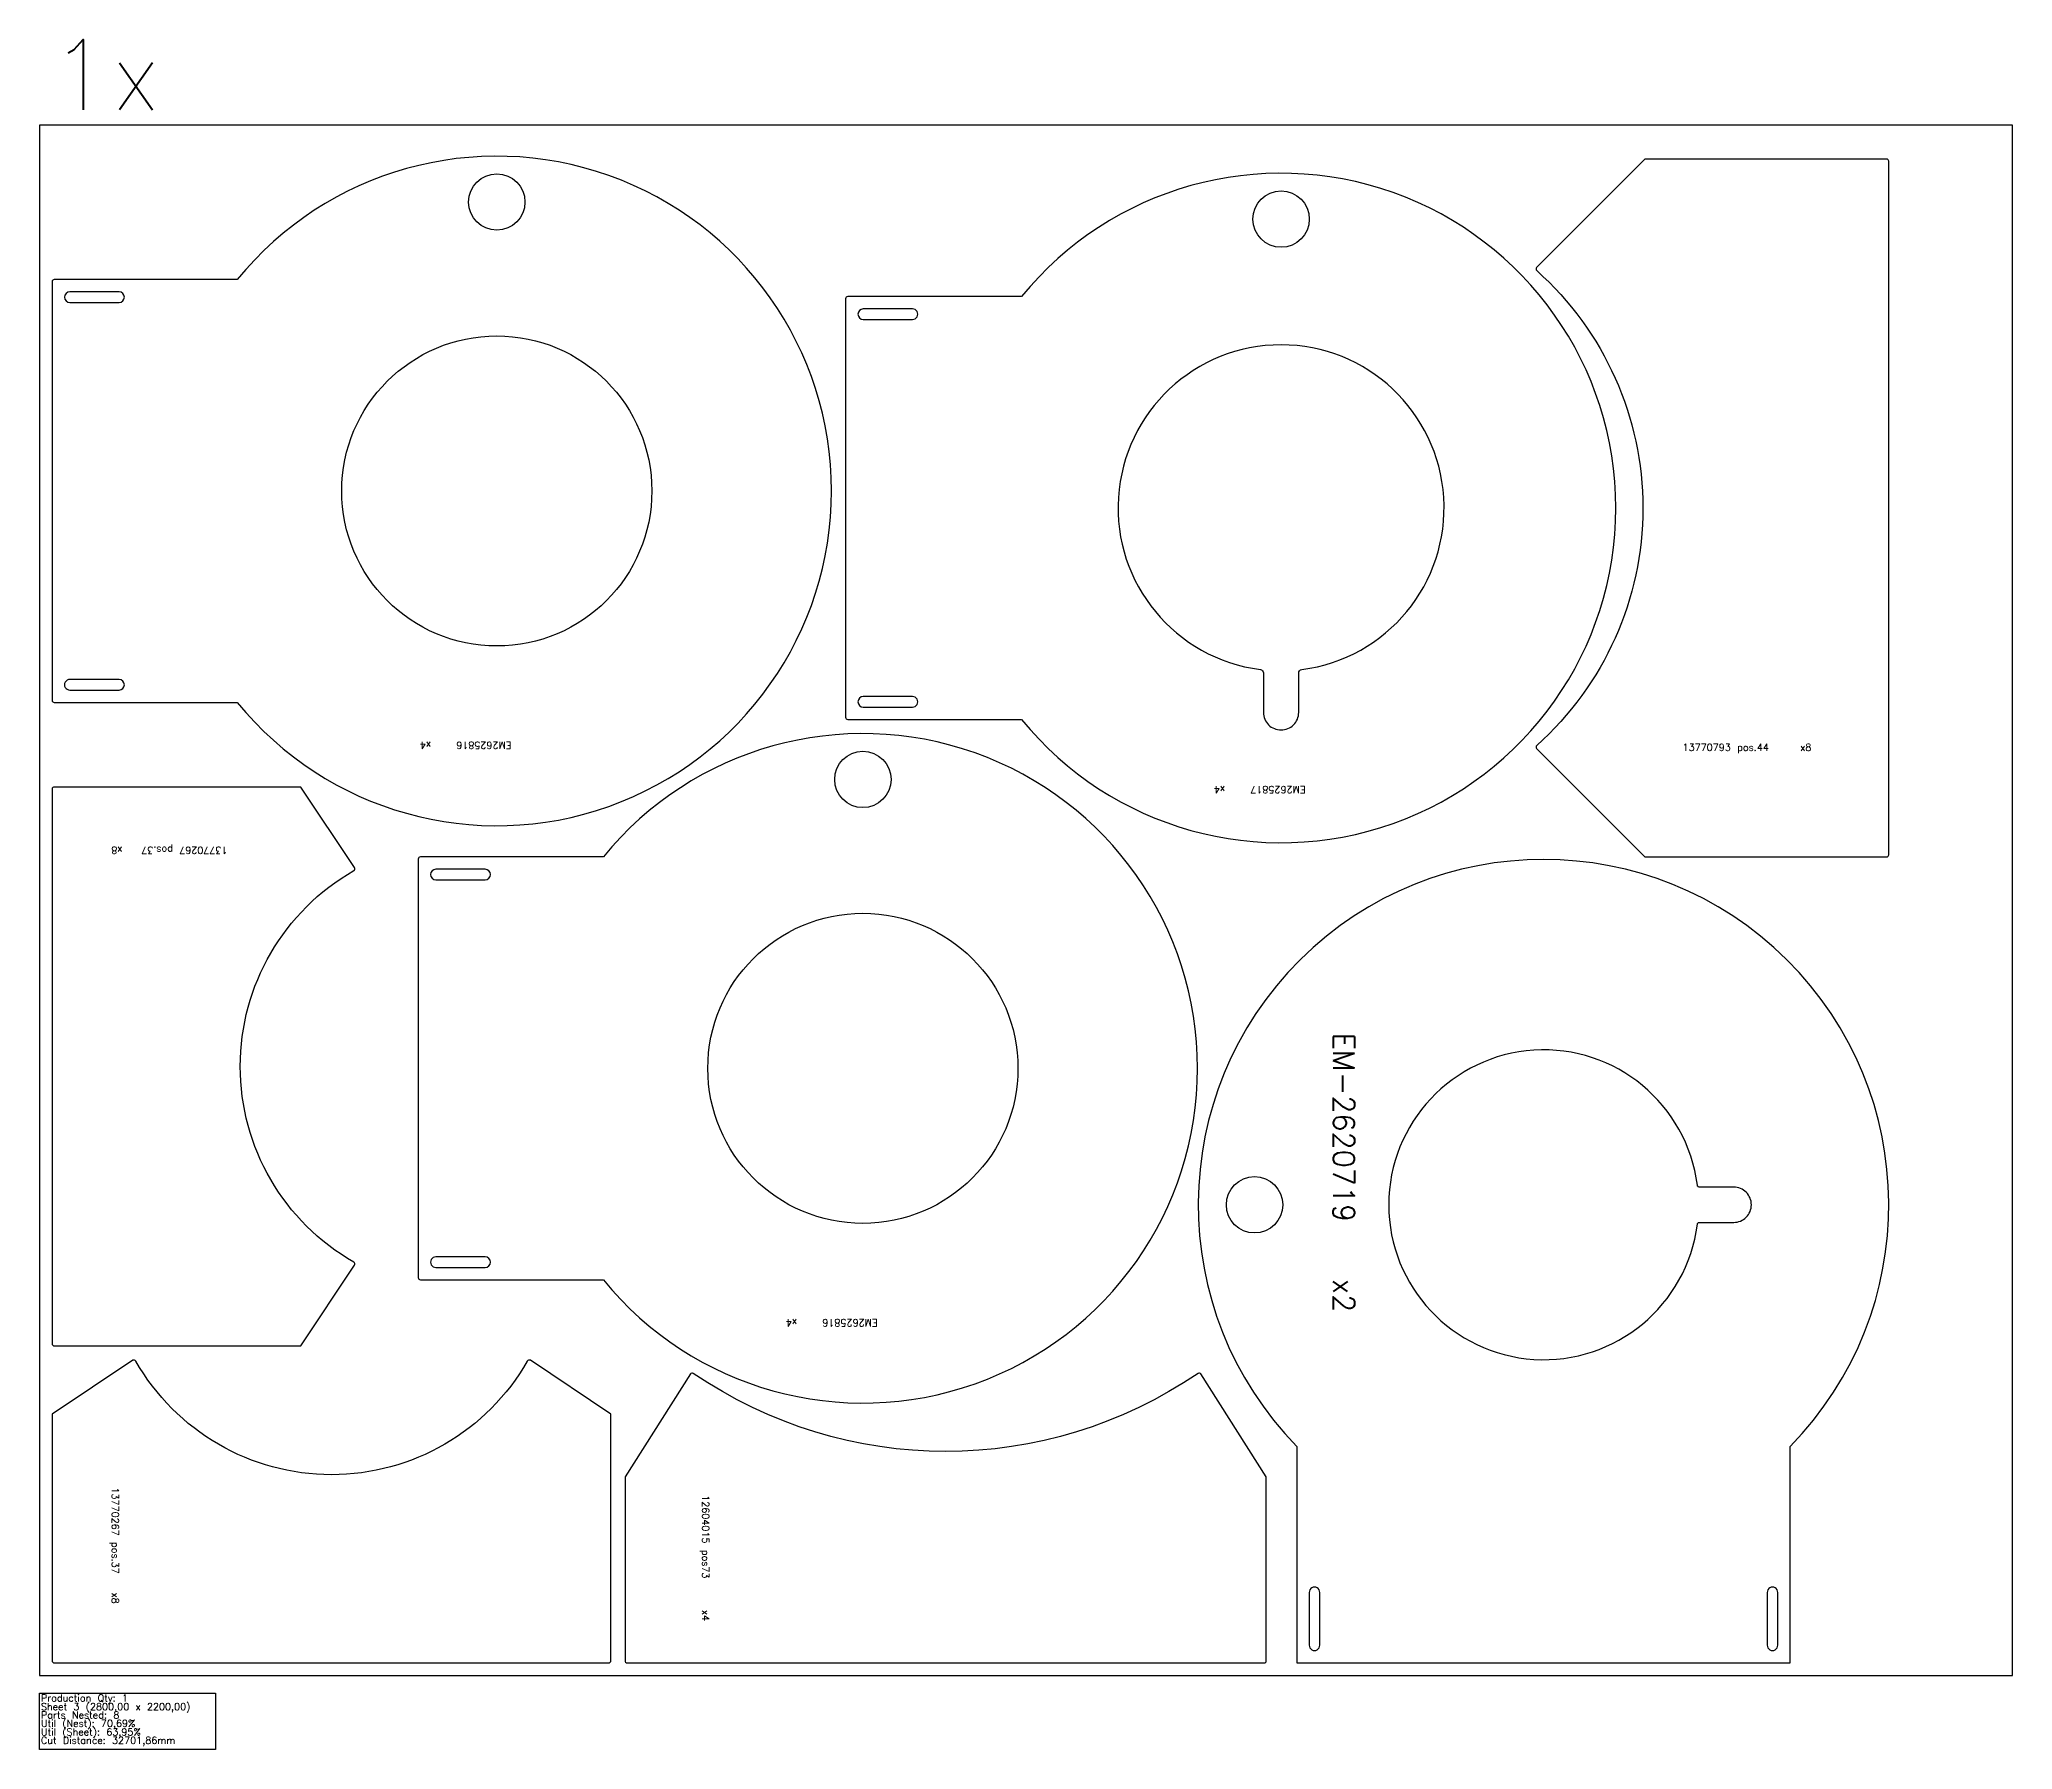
# Model space of a CAD drawing. Header units: millimetres. Extents: x 0 to 8080, y -105 to 2366.
# Drawn here: x 5280 to 8080, y -105 to 2322 of the extents above; entities that cross this region are included whole.
import ezdxf

# ---------------------------------------------------------------- set-up
doc = ezdxf.new("R2010")
doc.units = ezdxf.units.MM
for name, color, linetype in [('--NestedParts--', 7, 'Continuous'), ('sheet', 24, 'Continuous'), ('Stats', 7, 'Continuous'), ('Texto', 7, 'Continuous')]:
    doc.layers.add(name, color=color, linetype=linetype)
doc.styles.get("Standard").update_dxf_attribs({"font": 'txt.shx'})

msp = doc.modelspace()

# ---------------------------------------------------------------- linework, layer by layer
at = {"layer": '--NestedParts--', "color": 1}
for points in [[(5298, 1977.9), (5298, 1383.9, 0.414214), (5301, 1380.9), (5560.7, 1380.9, 2.81091), (5560.7, 1980.9), (5301, 1980.9, 0.414214)], [(6424, 1953.7), (6424, 1359.7, 0.414214), (6427, 1356.7), (6673.7, 1356.7, 2.81091), (6673.7, 1956.7), (6427, 1956.7, 0.414214)], [(7901.4, 1161.7, 0.414214), (7904.4, 1164.7), (7904.4, 2148.7, 0.414214), (7901.4, 2151.7), (7558.4, 2151.7), (7404.6, 1997.9, 0.430593), (7404.8, 1993.5, -0.44717), (7404.8, 1319.8, 0.430593), (7404.6, 1315.4), (7558.4, 1161.7)], [(5393, 1948.4, 0.999995), (5393, 1963.4), (5323, 1963.4, 0.999997), (5323, 1948.4)], [(6519, 1924.2, 1.00001), (6519, 1939.2), (6449, 1939.2, 0.999988), (6449, 1924.2)], [(7012.6, 1427.5, -0.377354), (7017, 1422.6), (7017, 1366.7, 0.414214), (7042, 1341.7), (7042, 1341.7, 0.414214), (7067, 1366.7), (7067, 1422.6, -0.377354), (7071.4, 1427.5, 15.669515)], [(5393, 1413.4), (5323, 1413.4, 1.000003), (5323, 1398.4), (5393, 1398.4, 0.999997)], [(6519, 1389.2), (6449, 1389.2, 0.999989), (6449, 1374.2), (6519, 1374.2, 1.000011)], [(5817.5, 1158.6), (5817.5, 564.6, 0.414214), (5820.5, 561.6), (6080.2, 561.6, 2.81091), (6080.2, 1161.6), (5820.5, 1161.6, 0.414214)], [(5651, 1260.8), (5301, 1260.8, 0.414214), (5298, 1257.8), (5298, 470.8, 0.414214), (5301, 467.8), (5651, 467.8), (5727.3, 582.2, 0.434543), (5726.2, 586.5, -0.580355), (5726.2, 1142.2, 0.434543), (5727.3, 1146.4)], [(7764.4, 325.1, 2.379796), (7064.4, 325.1), (7064.4, 18), (7764.4, 18)], [(5912.5, 1129.1, 0.999996), (5912.5, 1144.1), (5842.5, 1144.1, 0.999996), (5842.5, 1129.1)], [(7632.7, 695.6, 15.865542), (7632.7, 640.4, -0.377803), (7635.6, 643), (7684.4, 643, 0.414214), (7709.4, 668), (7709.4, 668, 0.414214), (7684.4, 693), (7635.6, 693, -0.377803)], [(5912.5, 594.1), (5842.5, 594.1, 1.000003), (5842.5, 579.1), (5912.5, 579.1, 0.999994)], [(5298, 371), (5298, 21, 0.414214), (5301, 18), (6088, 18, 0.414214), (6091, 21), (6091, 371), (5976.6, 447.3, 0.434543), (5972.3, 446.2, -0.580355), (5416.7, 446.2, 0.434543), (5412.4, 447.3)], [(6111, 21, 0.414214), (6114, 18), (7018, 18, 0.414214), (7021, 21), (7021, 282), (6928.3, 427.9, 0.424306), (6924.1, 428.8, -0.30944), (6207.9, 428.8, 0.424306), (6203.7, 427.9), (6111, 282)], [(7096.9, 118, 1.000016), (7081.9, 118), (7081.9, 43, 1.000019), (7096.9, 43)], [(7731.9, 118), (7731.9, 43, 1.000016), (7746.9, 43), (7746.9, 118, 1.000012)]]:
    msp.add_lwpolyline(points, format="xyb", close=True, dxfattribs=at)
for centre, radius in [((5929, 2090.9), 40), ((7042, 2066.7), 40), ((5929, 1680.9), 220), ((6448.5, 1271.6), 40), ((6448.5, 861.6), 220), ((7004.4, 668), 40)]:
    msp.add_circle(centre, radius, dxfattribs=at)
at = {"layer": 'sheet', "color": 7}
msp.add_lwpolyline([(5280, 0), (8080, 0), (8080, 2200), (5280, 2200)], close=True, dxfattribs=at)
at = {"layer": 'Stats', "color": 151}
msp.add_lwpolyline([(5280, -25), (5530, -25), (5530, -105), (5280, -105), (5280, -25)], close=True, dxfattribs=at)

# ---------------------------------------------------------------- texts
at = {"insert": (5294.9, 2321.5), "char_height": 100, "attachment_point": 1}
msp.add_mtext_dynamic_manual_height_columns('1x', width=239.296, gutter_width=1, heights=[0], dxfattribs=at)
at = {"layer": 'Stats', "color": 60}
for s, p in [('Production Qty: 1', (5282, -37)), ('Sheet 3 (2800,00 x 2200,00)', (5282, -49)), ('Parts Nested: 8', (5282, -61)), ('Util (Nest): 70,69%', (5282, -73)), ('Util (Sheet): 63,95%', (5282, -85)), ('Cut Distance: 32701,86mm', (5282, -97))]:
    msp.add_text(s, height=10, dxfattribs=at).set_placement(p)
at = {"layer": 'Texto', "color": 1, "attachment_point": 1}
for s, insert, char_height, width, rotation in [('EM2625816    x4', (5949.9, 1314.8), 10, 278.52, 180), ('EM2625817    x4', (7076.7, 1252.2), 10, 285.4, 180), ('13770267 pos.37   x8', (5546.9, 1166), 10, 276.873, 180), ('{\\W8.015578; }EM-2620719   x2', (7146.1, 912), 30, 500.315, 270), ('EM2625816    x4', (6469.4, 495.5), 10, 278.52, 180), ('13770267 pos.37   x8', (5392.8, 266.9), 10, 276.873, 270), ('12604015 pos73     x4', (6230.3, 255.9), 10, 251.474, 270)]:
    msp.add_mtext(s, dxfattribs=dict(at, insert=insert, char_height=char_height, width=width, rotation=rotation))
at = {"layer": 'Texto', "color": 1, "insert": (7611.7, 1322.1), "char_height": 10, "width": 335.081, "attachment_point": 1}
msp.add_mtext('13770793 pos.44     x8', dxfattribs=at)

doc.saveas('drawing.dxf')
